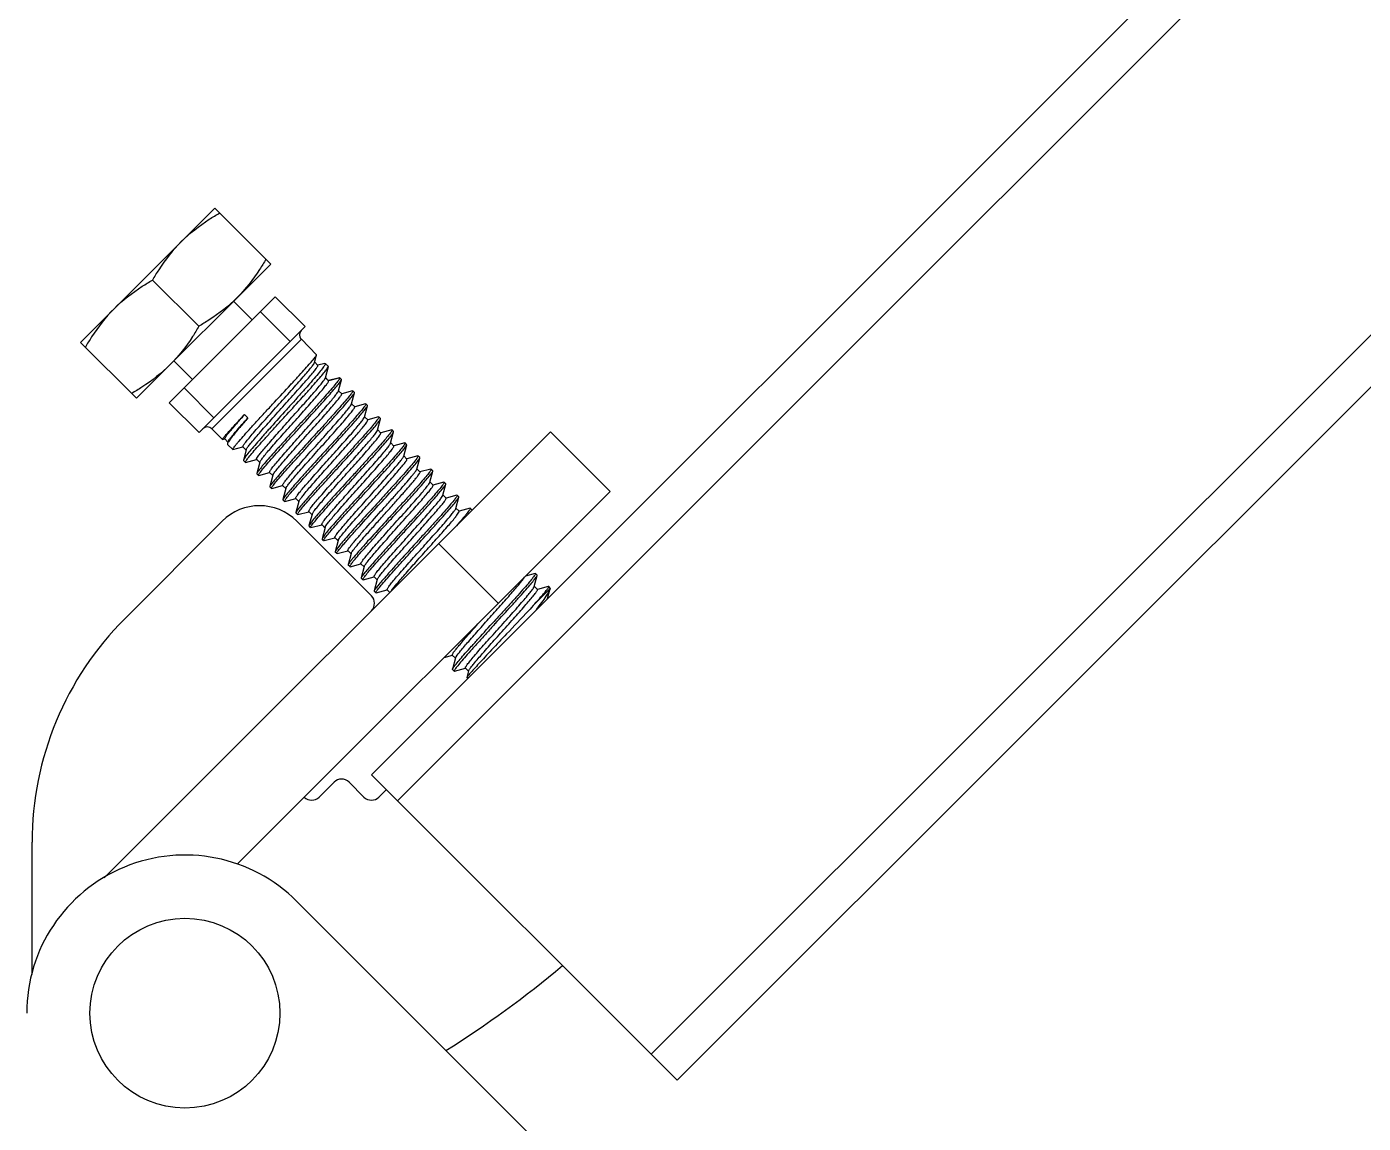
# Model space of a CAD drawing. Extents: x 27938 to 1507990, y 110129 to 923079.
# Drawn here: x 644277 to 645404, y 365994 to 366920 of the extents above; entities that cross this region are included whole.
import ezdxf

# ---------------------------------------------------------------- set-up
doc = ezdxf.new("R2010")
doc.units = 0
doc.header["$LTSCALE"] = 1000
doc.header["$MEASUREMENT"] = 0

msp = doc.modelspace()

# ---------------------------------------------------------------- linework, layer by layer
at = {"linetype": 'Continuous'}
for p, q in [((644567.7, 366288.5), (647113.1, 368833.9)), ((644589.7, 366266.5), (647135.1, 368811.9)), ((644803.6, 366052.6), (647349, 368598)), ((644825.6, 366030.6), (647371, 368576)), ((644435.6, 366766.7), (644322.3, 366653.4)), ((644435.6, 366766.7), (644482.8, 366719.5)), ((644482.8, 366719.5), (644369.5, 366606.3)), ((644383, 366706), (644422.1, 366667)), ((644397.1, 366602.4), (644486.6, 366691.9)), ((644451.3, 366688.1), (644467, 366672.3)), ((644486.6, 366691.9), (644511.8, 366666.7)), ((644474, 366679.3), (644499.2, 366654.2)), ((644422.3, 366577.2), (644511.8, 366666.7)), ((644433.1, 366580.5), (644508.6, 366656)), ((644521.5, 366643), (644508.6, 366656)), ((644322.3, 366653.4), (644369.5, 366606.3)), ((644519.8, 366636.5), (644521.5, 366642.8)), ((644521.5, 366642.8), (644521.5, 366643)), ((644401, 366637.7), (644416.7, 366622)), ((644522.6, 366634), (644519.9, 366636.7)), ((644528.5, 366635.7), (644522.5, 366634.1)), ((644528.5, 366635.7), (644528.8, 366635.7)), ((644531.4, 366633.1), (644528.8, 366635.7)), ((644528.9, 366623.4), (644531.4, 366632.9)), ((644531.4, 366633.1), (644531.4, 366633.1)), ((644531.4, 366632.9), (644531.4, 366633.1)), ((644531.6, 366620.9), (644528.9, 366623.7)), ((644531.6, 366621), (644528.9, 366623.6)), ((644540.7, 366623.5), (644531.6, 366621.1)), ((644541, 366623.4), (644531.6, 366620.9)), ((644531.6, 366620.9), (644531.6, 366621)), ((644539.9, 366612.4), (644542.4, 366621.9)), ((644540.7, 366623.5), (644541, 366623.5)), ((644541, 366623.5), (644541, 366623.4)), ((644542.4, 366622.1), (644541.1, 366623.5)), ((644542.4, 366621.9), (644542.4, 366622.1)), ((644409.7, 366615), (644434.9, 366589.8)), ((644542.6, 366610), (644539.9, 366612.6)), ((644551.8, 366612.5), (644542.6, 366610.1)), ((644550.9, 366601.4), (644553.4, 366610.9)), ((644551.8, 366612.5), (644552, 366612.5)), ((644553.4, 366611.1), (644552, 366612.5)), ((644553.4, 366610.9), (644553.4, 366611.1)), ((644397.1, 366602.4), (644422.3, 366577.2)), ((644553.6, 366599), (644550.9, 366601.6)), ((644562.8, 366601.5), (644553.6, 366599.1)), ((644561.9, 366590.4), (644564.4, 366599.8)), ((644562.8, 366601.5), (644563, 366601.5)), ((644564.4, 366600.1), (644563, 366601.5)), ((644564.4, 366599.8), (644564.4, 366600.1)), ((644460.7, 366592.4), (644463.4, 366589.6)), ((644561.8, 366590.2), (644561.9, 366590.4)), ((644564.6, 366587.9), (644561.9, 366590.6)), ((644573.8, 366590.5), (644564.6, 366588)), ((644572.9, 366579.4), (644575.4, 366588.8)), ((644573.8, 366590.5), (644574, 366590.5)), ((644575.4, 366589.1), (644574, 366590.5)), ((644575.4, 366588.8), (644575.4, 366589.1)), ((644342.2, 366201.5), (644718.7, 366577.9)), ((644442.1, 366571.5), (644433.1, 366580.5)), ((644575.6, 366576.9), (644573, 366579.6)), ((644584.8, 366579.5), (644575.6, 366577)), ((644583.9, 366568.4), (644586.4, 366577.8)), ((644584.8, 366579.5), (644585.1, 366579.5)), ((644586.4, 366578.1), (644585.1, 366579.5)), ((644586.4, 366577.8), (644586.4, 366578.1)), ((644769, 366527.6), (644718.7, 366577.9)), ((644442.2, 366571.4), (644442.1, 366571.5)), ((644442.2, 366571.4), (644444, 366571.9)), ((644444, 366572), (644446.7, 366569.3)), ((644446.7, 366569.5), (644446.2, 366567.7)), ((644450.7, 366562.9), (644446.3, 366567.2)), ((644450.9, 366562.9), (644459.3, 366565.1)), ((644459.3, 366565.2), (644461.9, 366562.5)), ((644586.6, 366565.9), (644584, 366568.6)), ((644595.8, 366568.5), (644586.6, 366566)), ((644594.9, 366557.4), (644597.5, 366566.8)), ((644595.8, 366568.5), (644596.1, 366568.5)), ((644597.4, 366567.1), (644596.1, 366568.5)), ((644597.5, 366566.8), (644597.4, 366567.1)), ((644450.9, 366562.9), (644450.7, 366562.9)), ((644462, 366562.8), (644459.7, 366554.1)), ((644459.7, 366554.1), (644459.7, 366553.8)), ((644461.4, 366552.1), (644459.7, 366553.8)), ((644461.6, 366552.1), (644470.8, 366554.6)), ((644470.8, 366554.7), (644473.5, 366552)), ((644597.6, 366554.9), (644595, 366557.6)), ((644606.8, 366557.5), (644597.6, 366555)), ((644605.9, 366546.3), (644608.5, 366555.8)), ((644606.8, 366557.5), (644607.1, 366557.4)), ((644608.4, 366556.1), (644607.1, 366557.4)), ((644608.5, 366555.8), (644608.4, 366556.1)), ((644461.6, 366552.1), (644461.4, 366552.1)), ((644473.5, 366552.2), (644471, 366542.8)), ((644471, 366542.8), (644471, 366542.5)), ((644472.4, 366541.1), (644471, 366542.5)), ((644472.7, 366541.1), (644481.8, 366543.6)), ((644481.8, 366543.7), (644484.5, 366541)), ((644608.7, 366543.9), (644606, 366546.6)), ((644617.8, 366546.5), (644608.6, 366544)), ((644616.9, 366535.3), (644619.5, 366544.8)), ((644617.8, 366546.5), (644618.1, 366546.4)), ((644619.5, 366545.1), (644618.1, 366546.4)), ((644619.5, 366544.8), (644619.5, 366545.1)), ((644472.7, 366541.1), (644472.4, 366541.1)), ((644484.5, 366541.2), (644482, 366531.8)), ((644482, 366531.8), (644482, 366531.5)), ((644483.4, 366530.1), (644482, 366531.5)), ((644483.7, 366530.1), (644483.4, 366530.1)), ((644483.7, 366530.1), (644492.8, 366532.6)), ((644492.8, 366532.7), (644495.5, 366530)), ((644495.5, 366530.2), (644493, 366520.7)), ((644619.7, 366532.9), (644617, 366535.6)), ((644628.8, 366535.4), (644619.6, 366533)), ((644627.9, 366524.3), (644630.5, 366533.8)), ((644628.8, 366535.4), (644629.1, 366535.4)), ((644630.5, 366534.1), (644629.1, 366535.4)), ((644630.5, 366533.8), (644630.5, 366534.1)), ((644454.4, 366213), (644769, 366527.6)), ((644493, 366520.7), (644493, 366520.5)), ((644494.4, 366519.1), (644493, 366520.5)), ((644494.7, 366519.1), (644494.4, 366519.1)), ((644494.7, 366519.1), (644503.8, 366521.6)), ((644503.8, 366521.7), (644506.5, 366519)), ((644506.6, 366519.2), (644504, 366509.7)), ((644627.9, 366524.1), (644627.9, 366524.3)), ((644630.7, 366521.9), (644628, 366524.6)), ((644639.8, 366524.4), (644630.6, 366522)), ((644639, 366513.3), (644641.5, 366522.8)), ((644639.8, 366524.4), (644640.1, 366524.4)), ((644641.5, 366523), (644640.1, 366524.4)), ((644641.5, 366522.8), (644641.5, 366523)), ((644504, 366509.7), (644504, 366509.5)), ((644505.4, 366508.1), (644504, 366509.5)), ((644505.7, 366508.1), (644505.4, 366508.1)), ((644505.7, 366508.1), (644514.9, 366510.5)), ((644514.8, 366510.6), (644517.5, 366508)), ((644517.6, 366508.2), (644515, 366498.7)), ((644641.7, 366510.9), (644639, 366513.5)), ((644650.9, 366513.4), (644641.7, 366511)), ((644650.9, 366513.4), (644651.1, 366513.4)), ((644652.5, 366512), (644651.1, 366513.4)), ((644652.5, 366512), (644652.5, 366512)), ((644359.6, 366420.2), (644441.8, 366502.4)), ((644504.8, 366502.4), (644567.7, 366439.5)), ((644515, 366498.7), (644515.1, 366498.5)), ((644516.4, 366497.1), (644515.1, 366498.5)), ((644516.7, 366497.1), (644516.4, 366497.1)), ((644516.7, 366497.1), (644525.9, 366499.5)), ((644525.8, 366499.6), (644528.5, 366497)), ((644528.6, 366497.2), (644526.1, 366487.7)), ((644526.1, 366487.7), (644526.1, 366487.5)), ((644527.4, 366486.1), (644526.1, 366487.5)), ((644527.7, 366486.1), (644527.4, 366486.1)), ((644527.7, 366486.1), (644536.9, 366488.5)), ((644536.9, 366488.6), (644539.5, 366486)), ((644539.6, 366486.2), (644537.1, 366476.7)), ((644539.6, 366486.2), (644539.6, 366486.4)), ((644537.1, 366476.7), (644537.1, 366476.4)), ((644538.5, 366475.1), (644537.1, 366476.4)), ((644538.7, 366475.1), (644538.5, 366475.1)), ((644538.7, 366475.1), (644547.9, 366477.5)), ((644547.9, 366477.6), (644550.5, 366474.9)), ((644550.6, 366475.2), (644548.1, 366465.7)), ((644674.6, 366433.2), (644624.3, 366483.6)), ((644548.1, 366465.7), (644548.1, 366465.4)), ((644549.5, 366464.1), (644548.1, 366465.4)), ((644549.7, 366464), (644549.5, 366464.1)), ((644549.7, 366464), (644558.9, 366466.5)), ((644558.9, 366466.6), (644561.5, 366463.9)), ((644561.6, 366464.2), (644559.1, 366454.7)), ((644559.1, 366454.7), (644559.1, 366454.4)), ((644560.5, 366453), (644559.1, 366454.4)), ((644560.7, 366453), (644560.5, 366453)), ((644560.7, 366453), (644569.9, 366455.5)), ((644569.9, 366455.6), (644572.6, 366452.9)), ((644572.6, 366453.2), (644570.1, 366443.7)), ((644705.9, 366458.4), (644697.6, 366456.2)), ((644705, 366447.3), (644707.6, 366456.7)), ((644705.9, 366458.4), (644706.2, 366458.4)), ((644707.5, 366457), (644706.2, 366458.4)), ((644707.6, 366456.7), (644707.5, 366457)), ((644570.1, 366443.7), (644570.1, 366443.4)), ((644571.5, 366442), (644570.1, 366443.4)), ((644571.7, 366442), (644571.5, 366442)), ((644571.7, 366442), (644580.9, 366444.5)), ((644580.9, 366444.6), (644583.1, 366442.4)), ((644707.7, 366444.8), (644705.1, 366447.5)), ((644705.4, 366432.6), (644718.6, 366445.7)), ((644716.9, 366447.4), (644707.7, 366444.9)), ((644716.3, 366437.1), (644718.6, 366445.7)), ((644717.2, 366447.3), (644716.9, 366447.4)), ((644718.5, 366446), (644717.2, 366447.3)), ((644718.5, 366446), (644718.6, 366445.7)), ((644629, 366387.5), (644636, 366389.4)), ((644635.9, 366389.5), (644638.6, 366386.9)), ((644638.7, 366387.1), (644636.2, 366377.6)), ((644636.2, 366377.4), (644636.2, 366377.6)), ((644637.5, 366376), (644636.2, 366377.4)), ((644637.8, 366376), (644647, 366378.4)), ((644647, 366378.5), (644649.6, 366375.9)), ((644649.7, 366376.1), (644648.2, 366370.5)), ((644648.2, 366370.5), (644648.2, 366370.3)), ((644649.5, 366370.3), (644648.2, 366370.3)), ((644523.6, 366269.6), (644536.2, 366282.2)), ((644548.8, 366282.2), (644561.4, 366269.6)), ((644567.7, 366288.5), (644825.6, 366030.6)), ((644567.7, 366288.5), (644825.6, 366030.6)), ((644574, 366269.6), (644580.3, 366276)), ((644281.4, 366119.8), (644281.4, 366231.5)), ((644755.5, 365930.8), (644504.8, 366181.6))]:
    msp.add_line(p, q, dxfattribs=at)
msp.add_circle((644410.4, 366087.2), 80.1, dxfattribs=at)
for centre, radius, start, end in [((644512.3, 366659.7), 5.34, 135, 225), ((644429.3, 366576.7), 5.34, 45, 135), ((644473.3, 366471), 44.5, 45, 135), ((644561.4, 366433.2), 8.9, 315, 45), ((644548.3, 366231.4), 266.9, 135, 179.9914), ((644542.5, 366275.9), 8.9, 45, 135), ((644517.3, 366275.9), 8.9, 225, 315), ((644567.7, 366275.9), 8.9, 225, 315), ((644410.4, 366087.2), 133.5, 45, 180), ((644157.2, 366809.1), 889.7, 302.1341, 309.9808)]:
    msp.add_arc(centre, radius, start, end, dxfattribs=at)
for points, knots in [([(644407.3, 366738.4), (644414.4, 366745.5), (644425.2, 366753.9), (644436.7, 366760.9), (644439.7, 366762.6)], [0, 0, 0, 0, 0.748734, 1, 1, 1, 1]), ([(644407.3, 366738.4), (644400.1, 366731.2), (644391.7, 366720.5), (644384.7, 366708.9), (644383, 366706)], [0, 0, 0, 0, 0.748734, 1, 1, 1, 1]), ([(644478.7, 366723.6), (644477, 366720.7), (644470, 366709.1), (644461.6, 366698.3), (644454.4, 366691.2)], [0, 0, 0, 0, 0.251266, 1, 1, 1, 1]), ([(644350.6, 366681.8), (644357.8, 366688.9), (644368.5, 366697.3), (644380.1, 366704.3), (644383, 366706)], [0, 0, 0, 0, 0.748734, 1, 1, 1, 1]), ([(644454.4, 366691.2), (644447.3, 366684), (644436.5, 366675.7), (644425, 366668.7), (644422.1, 366667)], [0, 0, 0, 0, 0.748734, 1, 1, 1, 1]), ([(644350.6, 366681.8), (644343.5, 366674.6), (644335.1, 366663.8), (644328.1, 366652.3), (644326.4, 366649.4)], [0, 0, 0, 0, 0.748734, 1, 1, 1, 1]), ([(644422.1, 366667), (644420.4, 366664), (644413.4, 366652.5), (644405, 366641.7), (644397.8, 366634.6)], [0, 0, 0, 0, 0.251266, 1, 1, 1, 1]), ([(644486, 366603), (644490.5, 366607.8), (644496.9, 366614.8), (644505.2, 366623.8), (644510.5, 366629.6), (644514.9, 366634.5), (644518.2, 366638.3), (644520.2, 366640.8), (644521.2, 366642.2), (644521.5, 366642.6), (644521.5, 366642.8)], [0, 0, 0, 0, 0.368142, 0.535897, 0.684709, 0.809342, 0.905414, 0.969598, 0.989056, 1, 1, 1, 1]), ([(644397.8, 366634.6), (644390.7, 366627.4), (644379.9, 366619), (644368.4, 366612), (644365.4, 366610.3)], [0, 0, 0, 0, 0.748734, 1, 1, 1, 1]), ([(644459.3, 366565.2), (644459.2, 366565.3), (644459.3, 366565.7), (644459.6, 366566.3), (644460.2, 366567.2), (644461.5, 366569), (644463.9, 366572), (644467.5, 366576.2), (644471.9, 366581.3), (644477, 366587), (644482.6, 366593.3), (644490.3, 366601.9), (644498, 366610.4), (644505.2, 366618.6), (644509.9, 366623.9), (644513.8, 366628.4), (644516.8, 366632), (644518.7, 366634.6), (644519.7, 366636), (644519.8, 366636.5)], [0, 0, 0, 0, 0.003461, 0.010825, 0.022535, 0.038573, 0.083113, 0.142879, 0.21566, 0.298761, 0.389116, 0.483412, 0.670116, 0.755815, 0.832283, 0.896851, 0.947308, 0.981997, 1, 1, 1, 1]), ([(644462.4, 366563.6), (644462.8, 366564.3), (644464.2, 366566.1), (644468.1, 366571), (644475, 366578.9), (644484.8, 366590), (644493.9, 366600.1), (644501.3, 366608.4), (644506.5, 366614.2), (644511.2, 366619.5), (644515.3, 366624.1), (644518.5, 366628), (644520.8, 366630.8), (644522.1, 366632.7), (644522.6, 366633.6), (644522.6, 366634), (644522.6, 366634)], [0, 0, 0, 0, 0.028348, 0.07231, 0.200737, 0.367922, 0.551326, 0.641466, 0.726551, 0.80379, 0.870677, 0.92508, 0.96531, 0.990227, 0.996843, 1, 1, 1, 1]), ([(644528.8, 366635.7), (644528.9, 366635.6), (644528.8, 366635.1), (644528.5, 366634.4), (644527.8, 366633.3), (644526.2, 366631.1), (644523.4, 366627.6), (644519.1, 366622.6), (644513.9, 366616.5), (644507.8, 366609.7), (644501.2, 366602.3), (644496.7, 366597.2), (644494.4, 366594.7)], [0, 0, 0, 0, 0.007287, 0.022596, 0.046895, 0.080168, 0.172563, 0.296519, 0.44737, 0.619385, 0.805971, 1, 1, 1, 1]), ([(644496.4, 366592.6), (644500.7, 366597.4), (644507.1, 366604.4), (644515.2, 366613.4), (644520.4, 366619.2), (644524.7, 366624.2), (644528.1, 366628.1), (644530.1, 366630.9), (644531.2, 366632.3), (644531.4, 366632.9)], [0, 0, 0, 0, 0.36438, 0.530796, 0.678891, 0.803581, 0.9006, 0.966696, 1, 1, 1, 1]), ([(644470.8, 366554.7), (644470.7, 366554.8), (644470.8, 366555.1), (644471.2, 366556), (644472.5, 366557.8), (644474.7, 366560.6), (644477.9, 366564.4), (644481.8, 366568.9), (644486.3, 366574.1), (644491.3, 366579.7), (644498.4, 366587.7), (644507.1, 366597.4), (644516.5, 366608), (644523.1, 366615.5), (644526.8, 366620.2), (644528, 366621.9), (644528.5, 366622.6)], [0, 0, 0, 0, 0.003296, 0.010079, 0.03549, 0.076381, 0.131511, 0.19909, 0.276886, 0.362322, 0.452558, 0.635372, 0.801219, 0.928261, 0.971785, 1, 1, 1, 1]), ([(644473.5, 366552.2), (644473.7, 366552.8), (644474.6, 366554.1), (644476.4, 366556.6), (644479.3, 366560.1), (644483.1, 366564.5), (644487.5, 366569.6), (644494.4, 366577.4), (644501.7, 366585.5), (644509.1, 366593.7), (644514.4, 366599.7), (644519.2, 366605.2), (644523.5, 366610), (644526.9, 366614.1), (644529.2, 366617), (644530.5, 366618.8), (644531.2, 366619.7), (644531.5, 366620.4), (644531.7, 366620.8), (644531.6, 366620.9)], [0, 0, 0, 0, 0.018431, 0.053472, 0.104134, 0.168694, 0.244894, 0.330055, 0.515024, 0.608298, 0.697696, 0.780063, 0.852494, 0.912444, 0.95783, 0.974565, 0.987157, 0.995562, 1, 1, 1, 1]), ([(644541, 366623.4), (644541.1, 366623.3), (644540.9, 366622.8), (644540.4, 366622.1), (644539.6, 366620.9), (644537.9, 366618.7), (644535, 366615.3), (644530.7, 366610.3), (644525.4, 366604.4), (644519.4, 366597.7), (644512.8, 366590.5), (644508.3, 366585.5), (644506, 366583)], [0, 0, 0, 0, 0.00868, 0.025879, 0.051887, 0.086569, 0.180747, 0.305089, 0.45505, 0.625126, 0.809034, 1, 1, 1, 1]), ([(644507.4, 366581.6), (644511.8, 366586.4), (644518.1, 366593.4), (644526.2, 366602.4), (644531.4, 366608.2), (644535.7, 366613.2), (644539.1, 366617.1), (644541.1, 366619.8), (644542.2, 366621.3), (644542.4, 366621.9)], [0, 0, 0, 0, 0.364381, 0.5308, 0.678899, 0.803591, 0.900607, 0.966701, 1, 1, 1, 1]), ([(644528.5, 366622.6), (644528.5, 366622.7), (644528.7, 366623), (644528.8, 366623.2), (644528.9, 366623.4)], [0, 0, 0, 0, 0.313787, 1, 1, 1, 1]), ([(644481.8, 366543.7), (644481.7, 366543.7), (644481.8, 366544.1), (644482.3, 366545.1), (644483.7, 366547.1), (644486.1, 366550.1), (644489.5, 366554.1), (644493.7, 366558.9), (644498.5, 366564.4), (644503.8, 366570.4), (644511.3, 366578.7), (644518.6, 366586.9), (644525.6, 366594.8), (644530.1, 366600), (644533.9, 366604.4), (644536.9, 366608), (644538.7, 366610.5), (644539.7, 366611.9), (644539.9, 366612.4)], [0, 0, 0, 0, 0.003453, 0.010691, 0.037881, 0.081592, 0.14037, 0.212138, 0.294327, 0.383985, 0.477885, 0.664852, 0.751185, 0.82854, 0.894141, 0.945651, 0.981282, 1, 1, 1, 1]), ([(644484.5, 366541.2), (644484.7, 366541.8), (644485.6, 366543.1), (644487.5, 366545.7), (644490.5, 366549.2), (644494.2, 366553.7), (644498.8, 366558.9), (644505.8, 366566.7), (644513.1, 366575), (644520.6, 366583.3), (644525.9, 366589.2), (644530.7, 366594.7), (644534.9, 366599.5), (644538.3, 366603.6), (644540.7, 366606.6), (644542.1, 366608.6), (644542.6, 366609.5), (644542.7, 366609.9), (644542.6, 366610)], [0, 0, 0, 0, 0.01868, 0.054278, 0.105764, 0.171349, 0.248695, 0.335028, 0.522011, 0.615926, 0.705601, 0.787809, 0.859594, 0.918387, 0.96211, 0.989307, 0.996546, 1, 1, 1, 1]), ([(644552, 366612.5), (644552.1, 366612.4), (644552, 366611.9), (644551.6, 366611.3), (644550.8, 366610.2), (644549.2, 366608.1), (644546.3, 366604.7), (644542, 366599.7), (644536.7, 366593.7), (644530.6, 366586.9), (644524, 366579.6), (644519.4, 366574.6), (644517, 366572)], [0, 0, 0, 0, 0.006599, 0.021626, 0.045784, 0.078991, 0.171388, 0.295465, 0.44652, 0.61879, 0.805664, 1, 1, 1, 1]), ([(644518.4, 366570.6), (644522.8, 366575.4), (644529.1, 366582.4), (644537.2, 366591.4), (644542.4, 366597.2), (644546.7, 366602.2), (644550.1, 366606.1), (644552.2, 366608.8), (644553.3, 366610.3), (644553.4, 366610.9)], [0, 0, 0, 0, 0.364381, 0.530796, 0.678894, 0.80359, 0.900609, 0.966703, 1, 1, 1, 1]), ([(644450.7, 366562.9), (644450.6, 366562.9), (644450.8, 366563.4), (644451.1, 366564), (644451.9, 366565.1), (644453, 366566.5), (644454.4, 366568.2), (644457, 366571.1), (644460.8, 366575.5), (644466.2, 366581.4), (644472.3, 366588.2), (644479, 366595.5), (644483.7, 366600.5), (644486, 366603)], [0, 0, 0, 0, 0.006287, 0.021187, 0.045277, 0.078448, 0.120429, 0.17084, 0.294962, 0.446101, 0.618491, 0.80551, 1, 1, 1, 1]), ([(644492.8, 366532.7), (644492.7, 366532.7), (644492.8, 366533.1), (644493.3, 366534.1), (644494.7, 366536), (644497.1, 366539.1), (644500.5, 366543.1), (644504.7, 366547.9), (644509.5, 366553.4), (644514.8, 366559.4), (644522.3, 366567.7), (644529.6, 366575.9), (644536.6, 366583.8), (644541.2, 366589), (644544.9, 366593.4), (644547.9, 366596.9), (644549.8, 366599.5), (644550.7, 366600.9), (644550.9, 366601.4)], [0, 0, 0, 0, 0.003453, 0.010691, 0.03788, 0.081592, 0.14037, 0.212137, 0.294327, 0.383985, 0.477885, 0.664851, 0.751185, 0.82854, 0.894141, 0.945652, 0.981282, 1, 1, 1, 1]), ([(644495.5, 366530.2), (644495.7, 366530.8), (644496.7, 366532.1), (644498.5, 366534.7), (644501.5, 366538.2), (644505.2, 366542.7), (644509.8, 366547.8), (644516.8, 366555.7), (644524.1, 366563.9), (644531.6, 366572.2), (644536.9, 366578.2), (644541.7, 366583.7), (644545.9, 366588.5), (644549.3, 366592.6), (644551.7, 366595.6), (644553.1, 366597.6), (644553.6, 366598.5), (644553.7, 366598.9), (644553.6, 366599)], [0, 0, 0, 0, 0.01868, 0.054279, 0.105765, 0.171349, 0.248696, 0.335028, 0.522011, 0.615926, 0.705601, 0.787809, 0.859594, 0.918386, 0.962109, 0.989307, 0.996546, 1, 1, 1, 1]), ([(644563, 366601.5), (644563.1, 366601.4), (644563, 366600.9), (644562.6, 366600.3), (644561.8, 366599.2), (644560.2, 366597.1), (644557.3, 366593.6), (644553, 366588.7), (644547.7, 366582.7), (644541.6, 366575.9), (644535, 366568.6), (644530.4, 366563.6), (644528, 366561)], [0, 0, 0, 0, 0.006599, 0.021626, 0.045783, 0.07899, 0.171389, 0.295471, 0.446525, 0.618791, 0.805663, 1, 1, 1, 1]), ([(644529.4, 366559.6), (644533.8, 366564.4), (644540.1, 366571.4), (644548.2, 366580.4), (644553.4, 366586.2), (644557.7, 366591.2), (644561.1, 366595.1), (644563.2, 366597.8), (644564.3, 366599.3), (644564.4, 366599.8)], [0, 0, 0, 0, 0.364389, 0.530808, 0.678904, 0.803593, 0.90061, 0.966703, 1, 1, 1, 1]), ([(644442.1, 366571.5), (644442, 366571.5), (644442.1, 366571.7), (644442.3, 366572), (644442.7, 366572.5), (644443.4, 366573.5), (644444.8, 366575.1), (644447, 366577.6), (644449.7, 366580.6), (644452.9, 366584.1), (644456.6, 366588.1), (644459.3, 366590.9), (644460.7, 366592.4)], [0, 0, 0, 0, 0.005738, 0.019134, 0.040805, 0.070779, 0.155209, 0.27106, 0.416301, 0.588313, 0.78408, 1, 1, 1, 1]), ([(644444, 366572), (644443.9, 366572.2), (644444.3, 366572.9), (644444.9, 366573.9), (644446.3, 366575.8), (644448.2, 366578.1), (644450.7, 366581), (644454.8, 366585.8), (644458.2, 366589.7), (644460.7, 366592.4)], [0, 0, 0, 0, 0.021147, 0.073565, 0.158215, 0.273875, 0.418588, 0.589838, 1, 1, 1, 1]), ([(644463.4, 366589.6), (644461.1, 366586.9), (644457, 366582.2), (644451.8, 366575.8), (644448.4, 366571.5), (644446.8, 366569), (644446.3, 366568.1), (644446.2, 366567.7)], [0, 0, 0, 0, 0.376924, 0.679521, 0.890722, 0.958383, 1, 1, 1, 1]), ([(644446.7, 366569.5), (644446.8, 366569.9), (644447.3, 366570.6), (644448.2, 366572), (644449.7, 366573.8), (644452.6, 366577.3), (644457.2, 366582.6), (644461.2, 366587.1), (644463.4, 366589.6)], [0, 0, 0, 0, 0.036338, 0.100465, 0.191874, 0.309308, 0.615028, 1, 1, 1, 1]), ([(644494.4, 366594.7), (644490, 366589.9), (644483.8, 366582.9), (644475.8, 366573.9), (644470.6, 366568), (644466.3, 366563), (644463, 366559), (644460.9, 366556.2), (644459.9, 366554.7), (644459.7, 366554.1)], [0, 0, 0, 0, 0.362585, 0.528363, 0.676115, 0.800828, 0.898293, 0.965295, 1, 1, 1, 1]), ([(644461.4, 366552.1), (644461.3, 366552.2), (644461.4, 366552.7), (644461.8, 366553.3), (644462.6, 366554.4), (644464.2, 366556.5), (644467.1, 366560), (644471.4, 366564.9), (644476.7, 366570.9), (644482.8, 366577.7), (644489.4, 366585), (644494, 366590.1), (644496.4, 366592.6)], [0, 0, 0, 0, 0.006599, 0.021626, 0.045784, 0.078991, 0.171388, 0.295465, 0.446519, 0.61879, 0.805664, 1, 1, 1, 1]), ([(644503.8, 366521.7), (644503.8, 366521.7), (644503.8, 366522.1), (644504.3, 366523), (644505.7, 366525), (644508, 366527.9), (644511.3, 366531.9), (644515.5, 366536.6), (644520.2, 366542), (644525.5, 366547.9), (644532.8, 366556.1), (644540.1, 366564.3), (644547.1, 366572.1), (644551.7, 366577.4), (644555.5, 366581.9), (644558.5, 366585.5), (644560.6, 366588.2), (644561.6, 366589.6), (644561.8, 366590.2)], [0, 0, 0, 0, 0.003411, 0.010523, 0.037228, 0.080172, 0.137959, 0.208589, 0.289589, 0.378106, 0.47102, 0.656885, 0.743278, 0.821187, 0.887872, 0.941003, 0.97876, 1, 1, 1, 1]), ([(644507, 366520.1), (644507.5, 366520.9), (644508.8, 366522.6), (644512.5, 366527.3), (644519.1, 366534.9), (644528.5, 366545.5), (644537.2, 366555.2), (644544.3, 366563.1), (644549.2, 366568.7), (644553.7, 366573.8), (644557.6, 366578.3), (644560.7, 366582), (644562.9, 366584.8), (644564.2, 366586.6), (644564.6, 366587.5), (644564.7, 366587.9), (644564.6, 366587.9)], [0, 0, 0, 0, 0.029221, 0.073567, 0.201629, 0.367682, 0.550054, 0.639909, 0.724906, 0.802249, 0.869396, 0.924152, 0.964754, 0.989983, 0.99672, 1, 1, 1, 1]), ([(644574, 366590.5), (644574.1, 366590.4), (644574, 366589.9), (644573.6, 366589.3), (644572.8, 366588.2), (644571.2, 366586.1), (644568.4, 366582.6), (644564.1, 366577.7), (644558.7, 366571.7), (644552.6, 366564.9), (644546, 366557.6), (644541.4, 366552.5), (644539, 366550)], [0, 0, 0, 0, 0.006598, 0.021624, 0.045781, 0.078987, 0.171384, 0.29546, 0.44651, 0.618781, 0.80566, 1, 1, 1, 1]), ([(644540.4, 366548.6), (644544.8, 366553.4), (644551.2, 366560.4), (644559.2, 366569.3), (644564.4, 366575.2), (644568.8, 366580.1), (644572.1, 366584.1), (644574.2, 366586.8), (644575.3, 366588.3), (644575.4, 366588.8)], [0, 0, 0, 0, 0.364379, 0.530797, 0.678896, 0.80359, 0.900607, 0.966701, 1, 1, 1, 1]), ([(644506, 366583), (644501.6, 366578.2), (644495.3, 366571.2), (644487.2, 366562.3), (644482, 366556.4), (644477.7, 366551.5), (644474.3, 366547.5), (644472.3, 366544.8), (644471.2, 366543.3), (644471, 366542.8)], [0, 0, 0, 0, 0.36446, 0.530907, 0.67902, 0.803709, 0.900704, 0.966759, 1, 1, 1, 1]), ([(644472.4, 366541.1), (644472.3, 366541.2), (644472.5, 366541.7), (644472.8, 366542.3), (644473.6, 366543.4), (644475.2, 366545.5), (644478.1, 366549), (644482.4, 366553.9), (644487.7, 366559.9), (644493.8, 366566.7), (644500.5, 366574), (644505, 366579.1), (644507.4, 366581.6)], [0, 0, 0, 0, 0.006598, 0.021625, 0.04578, 0.078987, 0.171384, 0.295461, 0.446512, 0.618782, 0.805661, 1, 1, 1, 1]), ([(644514.8, 366510.6), (644514.8, 366510.7), (644514.8, 366511.1), (644515.3, 366512), (644516.6, 366513.9), (644518.9, 366516.8), (644522.2, 366520.7), (644526.2, 366525.3), (644530.9, 366530.7), (644536.1, 366536.5), (644543.3, 366544.6), (644552.1, 366554.4), (644560.4, 366563.8), (644566, 366570.3), (644569.2, 366574), (644571.3, 366576.8), (644572.4, 366578.4), (644572.7, 366579)], [0, 0, 0, 0, 0.003368, 0.010354, 0.036572, 0.078742, 0.135528, 0.20501, 0.284805, 0.372166, 0.464077, 0.64881, 0.81371, 0.881483, 0.936251, 0.976167, 1, 1, 1, 1]), ([(644517.9, 366508.8), (644518.2, 366509.5), (644519.5, 366511.2), (644523, 366515.8), (644529.6, 366523.3), (644538.9, 366533.9), (644547.7, 366543.6), (644554.9, 366551.6), (644559.9, 366557.3), (644564.5, 366562.6), (644568.4, 366567.1), (644571.6, 366570.9), (644573.9, 366573.8), (644575.2, 366575.6), (644575.6, 366576.5), (644575.7, 366576.9), (644575.6, 366576.9)], [0, 0, 0, 0, 0.02672, 0.069018, 0.194536, 0.360069, 0.543539, 0.634344, 0.720433, 0.798907, 0.86713, 0.922821, 0.964145, 0.989828, 0.99668, 1, 1, 1, 1]), ([(644585.1, 366579.5), (644585.1, 366579.4), (644585, 366578.9), (644584.6, 366578.3), (644583.9, 366577.2), (644582.2, 366575.1), (644579.4, 366571.6), (644575.1, 366566.7), (644569.7, 366560.7), (644563.6, 366553.9), (644557, 366546.6), (644552.4, 366541.5), (644550.1, 366539)], [0, 0, 0, 0, 0.006599, 0.021626, 0.045785, 0.078991, 0.171389, 0.295468, 0.446524, 0.618793, 0.805664, 1, 1, 1, 1]), ([(644551.4, 366537.6), (644555.8, 366542.4), (644562.2, 366549.4), (644570.3, 366558.3), (644575.5, 366564.2), (644579.8, 366569.1), (644583.1, 366573), (644585.2, 366575.8), (644586.3, 366577.3), (644586.4, 366577.8)], [0, 0, 0, 0, 0.364384, 0.5308, 0.678898, 0.803592, 0.90061, 0.966703, 1, 1, 1, 1]), ([(644446.2, 366567.7), (644446.2, 366567.7), (644446.2, 366567.5), (644446.2, 366567.3), (644446.3, 366567.2)], [0, 0, 0, 0, 0.336514, 1, 1, 1, 1]), ([(644517, 366572), (644512.7, 366567.2), (644506.3, 366560.2), (644498.2, 366551.2), (644493, 366545.4), (644488.7, 366540.4), (644485.3, 366536.5), (644483.3, 366533.8), (644482.2, 366532.3), (644482, 366531.8)], [0, 0, 0, 0, 0.364466, 0.530913, 0.679023, 0.803712, 0.900708, 0.966761, 1, 1, 1, 1]), ([(644483.4, 366530.1), (644483.3, 366530.2), (644483.5, 366530.7), (644483.8, 366531.3), (644484.6, 366532.4), (644486.2, 366534.5), (644489.1, 366538), (644493.4, 366542.9), (644498.7, 366548.9), (644504.8, 366555.7), (644511.5, 366563), (644516.1, 366568.1), (644518.4, 366570.6)], [0, 0, 0, 0, 0.006599, 0.021626, 0.045783, 0.078991, 0.17139, 0.295472, 0.446528, 0.618793, 0.805664, 1, 1, 1, 1]), ([(644525.8, 366499.6), (644525.8, 366499.7), (644525.8, 366500.1), (644526.3, 366501), (644527.6, 366502.8), (644529.9, 366505.7), (644533, 366509.5), (644537, 366514.1), (644541.6, 366519.3), (644546.7, 366525), (644553.8, 366533), (644562.6, 366542.8), (644572, 366553.4), (644578.5, 366560.9), (644582.1, 366565.4), (644583.3, 366567.1), (644583.6, 366567.8)], [0, 0, 0, 0, 0.003326, 0.010193, 0.035938, 0.077359, 0.133176, 0.201544, 0.28017, 0.366406, 0.457339, 0.640956, 0.806417, 0.931592, 0.973615, 1, 1, 1, 1]), ([(644528.7, 366497.6), (644529.1, 366498.2), (644530.2, 366499.8), (644532.4, 366502.6), (644535.5, 366506.4), (644541.1, 366512.9), (644549.4, 366522.2), (644558.2, 366532.1), (644565.5, 366540.2), (644570.6, 366546), (644575.3, 366551.3), (644579.3, 366555.9), (644582.5, 366559.8), (644584.8, 366562.7), (644586.2, 366564.6), (644586.6, 366565.5), (644586.7, 366565.9), (644586.6, 366565.9)], [0, 0, 0, 0, 0.024173, 0.064372, 0.119353, 0.187267, 0.352243, 0.536827, 0.628608, 0.715817, 0.795456, 0.864788, 0.921444, 0.963514, 0.989667, 0.996638, 1, 1, 1, 1]), ([(644596.1, 366568.5), (644596.1, 366568.4), (644596, 366567.9), (644595.6, 366567.3), (644594.9, 366566.2), (644593.2, 366564.1), (644590.4, 366560.6), (644586.1, 366555.7), (644580.8, 366549.7), (644574.7, 366542.9), (644568, 366535.6), (644563.4, 366530.5), (644561.1, 366528)], [0, 0, 0, 0, 0.006599, 0.021626, 0.045782, 0.078989, 0.171387, 0.295468, 0.446521, 0.618788, 0.805663, 1, 1, 1, 1]), ([(644562.4, 366526.6), (644566.8, 366531.4), (644573.2, 366538.4), (644581.3, 366547.3), (644586.5, 366553.2), (644590.8, 366558.1), (644594.1, 366562), (644596.2, 366564.8), (644597.3, 366566.2), (644597.5, 366566.8)], [0, 0, 0, 0, 0.364389, 0.530808, 0.678905, 0.803593, 0.900609, 0.966702, 1, 1, 1, 1]), ([(644583.6, 366567.8), (644583.7, 366567.8), (644583.8, 366568), (644583.9, 366568.2), (644583.9, 366568.4)], [0, 0, 0, 0, 0.304527, 1, 1, 1, 1]), ([(644462, 366562.8), (644462, 366562.8), (644462.1, 366563.1), (644462.3, 366563.4), (644462.4, 366563.6)], [0, 0, 0, 0, 0.186143, 1, 1, 1, 1]), ([(644528, 366561), (644523.7, 366556.2), (644517.3, 366549.2), (644509.2, 366540.2), (644504, 366534.4), (644499.7, 366529.4), (644496.3, 366525.5), (644494.3, 366522.8), (644493.2, 366521.3), (644493, 366520.7)], [0, 0, 0, 0, 0.364457, 0.530899, 0.679012, 0.803706, 0.900705, 0.966759, 1, 1, 1, 1]), ([(644494.4, 366519.1), (644494.3, 366519.2), (644494.5, 366519.7), (644494.9, 366520.3), (644495.6, 366521.4), (644497.2, 366523.5), (644500.1, 366527), (644504.4, 366531.9), (644509.7, 366537.9), (644515.8, 366544.7), (644522.5, 366552), (644527.1, 366557), (644529.4, 366559.6)], [0, 0, 0, 0, 0.006597, 0.021623, 0.045779, 0.078985, 0.171381, 0.295456, 0.44651, 0.618782, 0.805661, 1, 1, 1, 1]), ([(644536.9, 366488.6), (644536.8, 366488.7), (644536.8, 366489), (644537.3, 366489.9), (644538.6, 366491.8), (644540.8, 366494.5), (644543.9, 366498.3), (644547.8, 366502.8), (644552.3, 366507.9), (644557.3, 366513.5), (644564.3, 366521.5), (644573.1, 366531.2), (644582.4, 366541.7), (644589, 366549.3), (644592.8, 366554), (644594, 366555.7), (644594.5, 366556.5)], [0, 0, 0, 0, 0.003285, 0.010037, 0.035326, 0.076021, 0.1309, 0.198187, 0.275678, 0.360819, 0.450797, 0.633314, 0.7993, 0.92703, 0.971108, 1, 1, 1, 1]), ([(644539.6, 366486.4), (644539.9, 366487), (644540.9, 366488.5), (644543, 366491.1), (644546, 366494.8), (644551.6, 366501.3), (644559.9, 366510.6), (644568.7, 366520.5), (644576.1, 366528.7), (644581.3, 366534.6), (644586, 366540), (644590.1, 366544.7), (644593.4, 366548.7), (644595.8, 366551.6), (644597.2, 366553.5), (644597.7, 366554.5), (644597.7, 366554.8), (644597.6, 366554.9)], [0, 0, 0, 0, 0.021586, 0.059632, 0.112982, 0.179814, 0.344197, 0.529911, 0.622691, 0.711053, 0.791891, 0.862368, 0.92002, 0.96286, 0.9895, 0.996595, 1, 1, 1, 1]), ([(644607.1, 366557.4), (644607.2, 366557.4), (644607, 366556.9), (644606.6, 366556.3), (644605.9, 366555.2), (644604.3, 366553.1), (644601.4, 366549.6), (644597.1, 366544.6), (644591.8, 366538.7), (644585.7, 366531.9), (644579, 366524.6), (644574.4, 366519.5), (644572.1, 366516.9)], [0, 0, 0, 0, 0.006598, 0.021624, 0.045781, 0.078987, 0.171383, 0.295458, 0.446509, 0.61878, 0.80566, 1, 1, 1, 1]), ([(644573.4, 366515.6), (644577.8, 366520.4), (644584.2, 366527.3), (644592.3, 366536.3), (644597.5, 366542.2), (644601.8, 366547.1), (644605.1, 366551), (644607.2, 366553.8), (644608.3, 366555.2), (644608.5, 366555.8)], [0, 0, 0, 0, 0.364378, 0.530795, 0.678895, 0.803589, 0.900607, 0.966701, 1, 1, 1, 1]), ([(644594.5, 366556.5), (644594.5, 366556.6), (644594.7, 366556.9), (644594.9, 366557.1), (644594.9, 366557.4)], [0, 0, 0, 0, 0.316982, 1, 1, 1, 1]), ([(644539, 366550), (644534.7, 366545.2), (644528.3, 366538.2), (644520.2, 366529.2), (644515, 366523.4), (644510.7, 366518.4), (644507.4, 366514.5), (644505.3, 366511.8), (644504.2, 366510.3), (644504, 366509.7)], [0, 0, 0, 0, 0.364462, 0.53091, 0.679022, 0.803711, 0.900705, 0.966759, 1, 1, 1, 1]), ([(644505.4, 366508.1), (644505.3, 366508.2), (644505.5, 366508.7), (644505.9, 366509.3), (644506.6, 366510.4), (644508.2, 366512.5), (644511.1, 366515.9), (644515.4, 366520.9), (644520.7, 366526.9), (644526.8, 366533.7), (644533.5, 366541), (644538.1, 366546), (644540.4, 366548.6)], [0, 0, 0, 0, 0.006599, 0.021625, 0.045781, 0.078988, 0.171386, 0.295465, 0.446518, 0.618786, 0.805663, 1, 1, 1, 1]), ([(644561.4, 366494.8), (644566.1, 366500.1), (644573.4, 366508.3), (644583.1, 366519.1), (644590.1, 366526.9), (644596.1, 366533.8), (644600.4, 366538.9), (644603.1, 366542.2), (644604.5, 366544), (644605.4, 366545.3), (644605.8, 366546), (644605.9, 366546.3)], [0, 0, 0, 0, 0.315652, 0.481067, 0.637651, 0.775532, 0.886036, 0.92879, 0.962295, 0.98609, 1, 1, 1, 1]), ([(644564.2, 366492), (644566.6, 366494.7), (644571.6, 366500.4), (644579.2, 366508.9), (644586.9, 366517.5), (644594, 366525.5), (644599.4, 366531.6), (644603, 366535.9), (644605.1, 366538.5), (644606.7, 366540.5), (644607.9, 366542.2), (644608.5, 366543.1), (644608.8, 366543.8), (644608.7, 366543.9)], [0, 0, 0, 0, 0.158726, 0.329961, 0.501874, 0.662563, 0.800917, 0.858659, 0.907407, 0.946342, 0.974839, 0.992548, 1, 1, 1, 1]), ([(644618.1, 366546.4), (644618.2, 366546.4), (644618, 366545.9), (644617.6, 366545.2), (644616.9, 366544.1), (644615.3, 366542), (644612.4, 366538.6), (644608.1, 366533.6), (644602.8, 366527.6), (644596.7, 366520.9), (644590, 366513.5), (644585.4, 366508.5), (644583.1, 366505.9)], [0, 0, 0, 0, 0.006599, 0.021626, 0.045784, 0.078991, 0.171389, 0.29547, 0.446525, 0.618793, 0.805664, 1, 1, 1, 1]), ([(644584.5, 366504.6), (644588.8, 366509.4), (644595.2, 366516.3), (644603.3, 366525.3), (644608.5, 366531.1), (644612.8, 366536.1), (644616.1, 366540), (644618.2, 366542.8), (644619.3, 366544.2), (644619.5, 366544.8)], [0, 0, 0, 0, 0.364386, 0.530805, 0.678901, 0.803594, 0.900611, 0.966704, 1, 1, 1, 1]), ([(644550.1, 366539), (644545.7, 366534.2), (644539.3, 366527.2), (644531.2, 366518.2), (644526, 366512.4), (644521.7, 366507.4), (644518.4, 366503.5), (644516.3, 366500.7), (644515.2, 366499.3), (644515, 366498.7)], [0, 0, 0, 0, 0.364464, 0.53091, 0.679021, 0.803712, 0.900709, 0.966761, 1, 1, 1, 1]), ([(644516.4, 366497.1), (644516.3, 366497.2), (644516.5, 366497.6), (644516.9, 366498.3), (644517.6, 366499.4), (644519.3, 366501.5), (644522.1, 366504.9), (644526.4, 366509.9), (644531.7, 366515.9), (644537.8, 366522.7), (644544.5, 366530), (644549.1, 366535), (644551.4, 366537.6)], [0, 0, 0, 0, 0.006599, 0.021626, 0.045784, 0.078991, 0.171389, 0.29547, 0.446525, 0.618793, 0.805664, 1, 1, 1, 1]), ([(644558.9, 366466.6), (644558.8, 366466.7), (644558.9, 366467.1), (644559.4, 366468), (644560.8, 366470), (644563.2, 366473), (644566.6, 366477), (644570.7, 366481.9), (644575.6, 366487.3), (644580.9, 366493.3), (644588.3, 366501.6), (644595.7, 366509.8), (644602.7, 366517.7), (644607.2, 366522.9), (644611, 366527.3), (644614, 366530.9), (644615.8, 366533.4), (644616.8, 366534.8), (644616.9, 366535.3)], [0, 0, 0, 0, 0.003454, 0.01069, 0.03788, 0.081592, 0.14037, 0.212137, 0.294327, 0.383985, 0.477885, 0.664852, 0.751185, 0.82854, 0.894141, 0.945652, 0.981282, 1, 1, 1, 1]), ([(644561.6, 366464.2), (644561.7, 366464.7), (644562.7, 366466.1), (644564.6, 366468.6), (644567.5, 366472.2), (644571.3, 366476.6), (644575.9, 366481.8), (644582.8, 366489.7), (644590.2, 366497.9), (644597.6, 366506.2), (644602.9, 366512.2), (644607.8, 366517.6), (644612, 366522.5), (644615.4, 366526.5), (644617.8, 366529.5), (644619.2, 366531.5), (644619.7, 366532.4), (644619.7, 366532.8), (644619.7, 366532.9)], [0, 0, 0, 0, 0.01868, 0.054279, 0.105765, 0.171349, 0.248696, 0.335028, 0.522011, 0.615926, 0.705601, 0.787808, 0.859593, 0.918386, 0.962109, 0.989307, 0.996546, 1, 1, 1, 1]), ([(644629.1, 366535.4), (644629.2, 366535.3), (644629, 366534.9), (644628.6, 366534.2), (644627.9, 366533.1), (644626.3, 366531), (644623.4, 366527.6), (644619.1, 366522.6), (644613.8, 366516.6), (644607.7, 366509.9), (644601, 366502.5), (644596.4, 366497.5), (644594.1, 366494.9)], [0, 0, 0, 0, 0.006599, 0.021625, 0.045781, 0.078988, 0.171385, 0.295464, 0.446516, 0.618785, 0.805662, 1, 1, 1, 1]), ([(644595.5, 366493.6), (644599.8, 366498.3), (644606.2, 366505.3), (644614.3, 366514.3), (644619.5, 366520.1), (644623.8, 366525.1), (644627.1, 366529), (644629.2, 366531.8), (644630.3, 366533.2), (644630.5, 366533.8)], [0, 0, 0, 0, 0.364384, 0.530804, 0.678902, 0.803592, 0.900607, 0.966702, 1, 1, 1, 1]), ([(644506.6, 366519.2), (644506.6, 366519.3), (644506.7, 366519.6), (644506.9, 366519.9), (644507, 366520.1)], [0, 0, 0, 0, 0.182637, 1, 1, 1, 1]), ([(644561.1, 366528), (644556.7, 366523.2), (644550.3, 366516.2), (644542.2, 366507.2), (644537, 366501.4), (644532.7, 366496.4), (644529.4, 366492.5), (644527.3, 366489.7), (644526.2, 366488.3), (644526.1, 366487.7)], [0, 0, 0, 0, 0.364457, 0.530901, 0.679015, 0.803708, 0.900705, 0.966759, 1, 1, 1, 1]), ([(644527.4, 366486.1), (644527.4, 366486.2), (644527.5, 366486.6), (644527.9, 366487.3), (644528.6, 366488.4), (644530.3, 366490.5), (644533.1, 366493.9), (644537.4, 366498.9), (644542.7, 366504.9), (644548.9, 366511.6), (644555.5, 366519), (644560.1, 366524), (644562.4, 366526.6)], [0, 0, 0, 0, 0.006598, 0.021624, 0.045781, 0.078987, 0.171383, 0.295458, 0.446509, 0.618781, 0.80566, 1, 1, 1, 1]), ([(644569.9, 366455.6), (644569.8, 366455.7), (644569.9, 366456), (644570.4, 366457), (644571.7, 366458.9), (644574.1, 366461.8), (644577.4, 366465.8), (644581.4, 366470.5), (644586.2, 366475.9), (644591.4, 366481.7), (644598.7, 366489.9), (644607.6, 366499.8), (644615.9, 366509.2), (644621.4, 366515.6), (644624.5, 366519.3), (644626.6, 366522), (644627.6, 366523.5), (644627.9, 366524.1)], [0, 0, 0, 0, 0.003399, 0.010476, 0.037047, 0.079778, 0.13729, 0.207604, 0.288273, 0.376472, 0.469111, 0.654667, 0.819135, 0.88612, 0.939701, 0.978051, 1, 1, 1, 1]), ([(644573, 366454), (644573.4, 366454.7), (644574.7, 366456.5), (644578.4, 366461.1), (644585, 366468.7), (644594.4, 366479.3), (644603.1, 366489), (644610.2, 366496.9), (644615.2, 366502.6), (644619.7, 366507.7), (644623.6, 366512.2), (644626.7, 366515.9), (644629, 366518.7), (644630.2, 366520.6), (644630.7, 366521.5), (644630.7, 366521.8), (644630.7, 366521.9)], [0, 0, 0, 0, 0.028545, 0.072339, 0.199717, 0.365632, 0.548301, 0.638412, 0.723703, 0.80135, 0.868787, 0.923795, 0.96459, 0.989941, 0.996709, 1, 1, 1, 1]), ([(644640.1, 366524.4), (644640.2, 366524.3), (644640, 366523.9), (644639.7, 366523.2), (644638.9, 366522.1), (644637.3, 366520), (644634.4, 366516.6), (644630.1, 366511.6), (644624.8, 366505.6), (644618.7, 366498.9), (644612, 366491.5), (644607.4, 366486.5), (644605.1, 366483.9)], [0, 0, 0, 0, 0.006599, 0.021625, 0.045782, 0.078989, 0.171386, 0.295462, 0.446515, 0.618786, 0.805663, 1, 1, 1, 1]), ([(644606.5, 366482.5), (644610.8, 366487.3), (644617.2, 366494.3), (644625.3, 366503.3), (644630.5, 366509.1), (644634.8, 366514.1), (644638.2, 366518), (644640.2, 366520.8), (644641.3, 366522.2), (644641.5, 366522.8)], [0, 0, 0, 0, 0.364379, 0.530793, 0.678892, 0.803588, 0.900607, 0.966702, 1, 1, 1, 1]), ([(644517.6, 366508.2), (644517.6, 366508.2), (644517.6, 366508.5), (644517.8, 366508.7), (644517.9, 366508.8)], [0, 0, 0, 0, 0.194567, 1, 1, 1, 1]), ([(644572.1, 366516.9), (644567.7, 366512.2), (644561.3, 366505.2), (644553.2, 366496.2), (644548, 366490.4), (644543.7, 366485.4), (644540.4, 366481.5), (644538.3, 366478.7), (644537.2, 366477.3), (644537.1, 366476.7)], [0, 0, 0, 0, 0.364467, 0.530914, 0.679025, 0.803711, 0.900706, 0.96676, 1, 1, 1, 1]), ([(644554.9, 366495.1), (644556.3, 366496.7), (644562.5, 366503.5), (644568.7, 366510.4), (644573.4, 366515.6)], [0, 0, 0, 0, 0.233463, 1, 1, 1, 1]), ([(644580.9, 366444.6), (644580.8, 366444.7), (644580.9, 366445), (644581.4, 366445.9), (644582.7, 366447.8), (644585, 366450.7), (644588.2, 366454.6), (644592.2, 366459.2), (644596.9, 366464.5), (644602, 366470.3), (644609.2, 366478.4), (644618, 366488.2), (644626.3, 366497.5), (644632, 366504.1), (644635.1, 366507.8), (644637.3, 366510.6), (644638.4, 366512.2), (644638.8, 366512.9)], [0, 0, 0, 0, 0.003356, 0.01031, 0.036397, 0.078361, 0.13488, 0.204056, 0.283529, 0.37058, 0.462223, 0.64665, 0.811707, 0.879769, 0.934974, 0.975469, 1, 1, 1, 1]), ([(644584.6, 366443.9), (644586, 366445.9), (644590.1, 366450.8), (644597.5, 366459.4), (644606.9, 366469.9), (644615.5, 366479.5), (644622.3, 366487.1), (644627.1, 366492.5), (644631.4, 366497.4), (644635.1, 366501.7), (644638, 366505.2), (644640.1, 366507.9), (644641.3, 366509.6), (644641.7, 366510.5), (644641.8, 366510.8), (644641.7, 366510.9)], [0, 0, 0, 0, 0.084185, 0.218091, 0.385276, 0.565061, 0.652706, 0.735182, 0.809919, 0.874592, 0.927202, 0.966148, 0.990336, 0.996808, 1, 1, 1, 1]), ([(644651.1, 366513.4), (644651.2, 366513.3), (644651, 366512.8), (644650.5, 366512), (644649.6, 366510.7), (644648.3, 366509), (644646.6, 366506.9), (644643.6, 366503.4), (644641.1, 366500.6), (644639.4, 366498.6)], [0, 0, 0, 0, 0.021666, 0.072748, 0.15515, 0.268368, 0.411224, 0.582145, 1, 1, 1, 1]), ([(644549.5, 366464.1), (644549.4, 366464.1), (644549.5, 366464.6), (644549.9, 366465.2), (644550.7, 366466.4), (644552.3, 366468.5), (644555.1, 366471.9), (644559.4, 366476.9), (644564.8, 366482.8), (644570.9, 366489.6), (644577.5, 366497), (644582.1, 366502), (644584.5, 366504.6)], [0, 0, 0, 0, 0.006599, 0.021626, 0.045785, 0.078992, 0.171389, 0.295468, 0.446523, 0.618793, 0.805664, 1, 1, 1, 1]), ([(644583.1, 366505.9), (644581.5, 366504.2), (644575.3, 366497.3), (644569.1, 366490.5), (644564.5, 366485.5)], [0, 0, 0, 0, 0.261902, 1, 1, 1, 1]), ([(644538.5, 366475.1), (644538.3, 366475.2), (644538.7, 366476), (644539.3, 366476.9), (644540.7, 366478.8), (644542.6, 366481), (644545, 366483.9), (644549.1, 366488.7), (644552.5, 366492.4), (644554.9, 366495.1)], [0, 0, 0, 0, 0.020875, 0.072778, 0.156805, 0.27192, 0.416355, 0.587757, 1, 1, 1, 1]), ([(644547.9, 366477.6), (644547.7, 366477.7), (644548, 366478.4), (644548.5, 366479.3), (644549.7, 366480.8), (644551.2, 366482.8), (644553.2, 366485.2), (644556.6, 366489.3), (644559.4, 366492.5), (644561.4, 366494.8)], [0, 0, 0, 0, 0.022218, 0.074532, 0.158649, 0.273649, 0.417805, 0.588812, 1, 1, 1, 1]), ([(644564.5, 366485.5), (644562.3, 366483), (644558.3, 366478.6), (644553.8, 366473.3), (644551, 366469.9), (644549.5, 366468.1), (644548.6, 366466.7), (644548.1, 366466), (644548.1, 366465.7)], [0, 0, 0, 0, 0.386955, 0.692705, 0.809684, 0.900509, 0.964067, 1, 1, 1, 1]), ([(644550.6, 366475.2), (644550.7, 366475.4), (644551, 366476.1), (644552.3, 366478), (644554.9, 366481.3), (644559.1, 366486.2), (644562.3, 366489.9), (644564.2, 366492)], [0, 0, 0, 0, 0.039274, 0.105078, 0.314338, 0.617974, 1, 1, 1, 1]), ([(644594.1, 366494.9), (644589.7, 366490.1), (644583.4, 366483.1), (644575.3, 366474.2), (644570.1, 366468.3), (644565.8, 366463.4), (644562.4, 366459.5), (644560.3, 366456.7), (644559.2, 366455.3), (644559.1, 366454.7)], [0, 0, 0, 0, 0.364457, 0.530904, 0.679017, 0.803709, 0.900704, 0.966759, 1, 1, 1, 1]), ([(644560.5, 366453), (644560.4, 366453.1), (644560.5, 366453.6), (644560.9, 366454.2), (644561.7, 366455.3), (644563.3, 366457.4), (644566.2, 366460.9), (644570.5, 366465.9), (644575.8, 366471.8), (644581.9, 366478.6), (644588.5, 366485.9), (644593.1, 366491), (644595.5, 366493.6)], [0, 0, 0, 0, 0.006598, 0.021624, 0.045781, 0.078987, 0.171384, 0.295459, 0.44651, 0.618781, 0.80566, 1, 1, 1, 1]), ([(644605.1, 366483.9), (644600.7, 366479.1), (644594.4, 366472.1), (644586.3, 366463.2), (644581.1, 366457.3), (644576.8, 366452.4), (644573.4, 366448.5), (644571.3, 366445.7), (644570.2, 366444.2), (644570.1, 366443.7)], [0, 0, 0, 0, 0.364467, 0.530914, 0.679024, 0.803711, 0.900707, 0.96676, 1, 1, 1, 1]), ([(644571.5, 366442), (644571.4, 366442.1), (644571.5, 366442.6), (644571.9, 366443.2), (644572.7, 366444.3), (644574.3, 366446.4), (644577.2, 366449.9), (644581.5, 366454.8), (644586.8, 366460.8), (644592.9, 366467.6), (644599.5, 366474.9), (644604.1, 366480), (644606.5, 366482.5)], [0, 0, 0, 0, 0.006599, 0.021626, 0.045783, 0.07899, 0.171389, 0.295471, 0.446525, 0.61879, 0.805663, 1, 1, 1, 1]), ([(644572.6, 366453.2), (644572.6, 366453.2), (644572.7, 366453.5), (644572.9, 366453.8), (644573, 366454)], [0, 0, 0, 0, 0.185678, 1, 1, 1, 1]), ([(644639.1, 366388), (644640.2, 366389.8), (644643.8, 366394.1), (644650.4, 366401.9), (644659.2, 366411.8), (644669, 366422.8), (644678.7, 366433.6), (644686.1, 366442), (644691, 366447.7), (644693.7, 366450.9), (644695.5, 366453.4), (644696.4, 366454.7), (644696.7, 366455.3)], [0, 0, 0, 0, 0.069491, 0.189091, 0.344864, 0.518441, 0.689316, 0.837304, 0.897101, 0.944984, 0.979576, 1, 1, 1, 1]), ([(644706.2, 366458.4), (644706.2, 366458.3), (644706.1, 366457.8), (644705.7, 366457.2), (644705, 366456.1), (644703.3, 366454), (644700.5, 366450.5), (644696.2, 366445.6), (644690.9, 366439.6), (644684.8, 366432.8), (644678.1, 366425.5), (644673.5, 366420.4), (644671.2, 366417.9)], [0, 0, 0, 0, 0.006599, 0.021626, 0.045784, 0.078991, 0.171389, 0.295469, 0.446524, 0.618793, 0.805664, 1, 1, 1, 1]), ([(644672.5, 366416.5), (644676.9, 366421.3), (644683.3, 366428.3), (644691.4, 366437.2), (644696.6, 366443.1), (644700.9, 366448), (644704.2, 366451.9), (644706.3, 366454.7), (644707.4, 366456.1), (644707.6, 366456.7)], [0, 0, 0, 0, 0.364385, 0.530801, 0.678898, 0.803593, 0.900611, 0.966703, 1, 1, 1, 1]), ([(644647, 366378.5), (644646.9, 366378.6), (644646.9, 366379), (644647.5, 366379.9), (644648.8, 366381.9), (644651.3, 366384.9), (644654.6, 366388.9), (644658.8, 366393.8), (644663.7, 366399.3), (644669, 366405.2), (644676.4, 366413.5), (644683.8, 366421.7), (644690.8, 366429.6), (644695.3, 366434.8), (644699.1, 366439.3), (644702, 366442.8), (644703.9, 366445.3), (644704.9, 366446.7), (644705, 366447.3)], [0, 0, 0, 0, 0.003453, 0.010691, 0.037881, 0.081592, 0.14037, 0.212138, 0.294327, 0.383985, 0.477885, 0.664851, 0.751185, 0.82854, 0.894141, 0.945652, 0.981282, 1, 1, 1, 1]), ([(644650.1, 366377), (644650.6, 366377.7), (644651.9, 366379.5), (644655.6, 366384.1), (644662.2, 366391.7), (644671.6, 366402.3), (644680.3, 366412), (644687.4, 366419.9), (644692.3, 366425.6), (644696.8, 366430.7), (644700.7, 366435.2), (644703.8, 366438.9), (644706, 366441.7), (644707.3, 366443.5), (644707.8, 366444.4), (644707.8, 366444.7), (644707.7, 366444.8)], [0, 0, 0, 0, 0.029015, 0.073193, 0.201046, 0.367057, 0.54952, 0.639452, 0.72454, 0.801975, 0.869211, 0.924044, 0.964704, 0.989971, 0.996717, 1, 1, 1, 1]), ([(644705.4, 366432.6), (644707.2, 366434.5), (644709.6, 366437.3), (644712.6, 366440.9), (644714.3, 366443), (644715.7, 366444.6), (644716.6, 366445.9), (644717.1, 366446.7), (644717.3, 366447.2), (644717.2, 366447.3)], [0, 0, 0, 0, 0.417873, 0.588778, 0.731623, 0.84485, 0.927253, 0.978335, 1, 1, 1, 1]), ([(644707, 366427.9), (644708.5, 366429.9), (644711.3, 366433.6), (644714.8, 366438.6), (644717.2, 366442.5), (644718.3, 366444.8), (644718.6, 366445.7)], [0, 0, 0, 0, 0.35475, 0.644699, 0.861172, 1, 1, 1, 1]), ([(644705.4, 366432.6), (644703.7, 366430.7), (644695.8, 366422.2), (644687.9, 366413.8), (644681.7, 366407.3)], [0, 0, 0, 0, 0.223731, 1, 1, 1, 1]), ([(644636.2, 366377.6), (644636.3, 366378.2), (644637.4, 366379.6), (644639.5, 366382.4), (644642.8, 366386.3), (644647.1, 366391.3), (644652.3, 366397.1), (644660.4, 366406.1), (644666.8, 366413.1), (644671.2, 366417.9)], [0, 0, 0, 0, 0.033241, 0.099295, 0.196291, 0.32098, 0.469094, 0.635539, 1, 1, 1, 1]), ([(644649.6, 366406.8), (644650.4, 366407.8), (644654.1, 366412), (644657.9, 366416.1), (644660.7, 366419.3)], [0, 0, 0, 0, 0.235512, 1, 1, 1, 1]), ([(644635.9, 366389.5), (644635.8, 366389.6), (644636.1, 366390.3), (644636.6, 366391.2), (644637.7, 366392.8), (644639.3, 366394.7), (644641.3, 366397.2), (644644.8, 366401.3), (644647.6, 366404.5), (644649.6, 366406.8)], [0, 0, 0, 0, 0.022206, 0.074532, 0.158683, 0.27372, 0.417905, 0.588944, 1, 1, 1, 1]), ([(644672.5, 366416.5), (644670.2, 366413.9), (644665.6, 366408.9), (644659, 366401.5), (644652.8, 366394.8), (644647.5, 366388.8), (644643.2, 366383.8), (644640.4, 366380.4), (644638.7, 366378.3), (644638, 366377.2), (644637.6, 366376.5), (644637.5, 366376.1), (644637.5, 366376)], [0, 0, 0, 0, 0.194338, 0.381212, 0.553481, 0.704536, 0.828613, 0.92101, 0.954219, 0.978374, 0.993402, 1, 1, 1, 1]), ([(644681.7, 366407.3), (644677.5, 366402.8), (644671.4, 366396.3), (644663.6, 366388), (644658.6, 366382.6), (644654.5, 366378), (644651.3, 366374.5), (644649.4, 366372.3), (644648.5, 366371), (644648.2, 366370.6), (644648.2, 366370.5)], [0, 0, 0, 0, 0.37043, 0.538559, 0.687482, 0.812003, 0.90768, 0.97105, 0.98988, 1, 1, 1, 1]), ([(644638.7, 366387.1), (644638.7, 366387.2), (644638.8, 366387.5), (644639, 366387.8), (644639.1, 366388)], [0, 0, 0, 0, 0.181527, 1, 1, 1, 1]), ([(644637.5, 366376), (644637.6, 366376), (644637.7, 366375.9), (644637.8, 366375.9), (644637.8, 366376)], [0, 0, 0, 0, 0.398964, 1, 1, 1, 1]), ([(644649.7, 366376.1), (644649.7, 366376.1), (644649.8, 366376.5), (644650, 366376.7), (644650.1, 366377)], [0, 0, 0, 0, 0.183551, 1, 1, 1, 1])]:
    msp.add_open_spline(points, degree=3, knots=knots, dxfattribs=at)
for points in [[(644572.7, 366579), (644572.8, 366579.1), (644572.9, 366579.3), (644572.9, 366579.4)], [(644638.8, 366512.9), (644638.8, 366513), (644638.9, 366513.2), (644639, 366513.3)], [(644528.6, 366497.2), (644528.6, 366497.3), (644528.7, 366497.5), (644528.7, 366497.6)]]:
    msp.add_open_spline(points, degree=3, dxfattribs=at)

doc.saveas('drawing.dxf')
